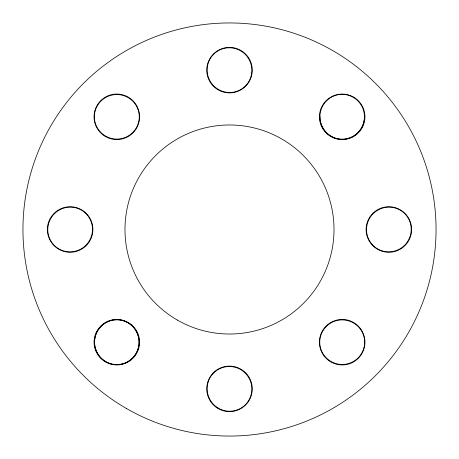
<?xml version="1.0" encoding="UTF-8"?>
<svg xmlns="http://www.w3.org/2000/svg" width="459" height="459" viewBox="0 0 459 459"><rect width="100%" height="100%" fill="white"/><g stroke="black" fill="none" stroke-linecap="round" stroke-linejoin="round"><path stroke-width="0.69" d="M319.912 116.816A22.508 22.279 -90 0 1 342.184 94.365A22.508 22.279 -90 0 1 364.463 116.816A22.508 22.279 90 0 1 342.184 139.261A22.508 22.279 90 0 1 319.912 116.816A22.508 22.279 -90 0 0 342.184 139.261A22.508 22.279 -90 0 0 364.463 116.816M126.225 408.378A206.55 206.55 0 0 0 436.05 229.5A206.55 206.55 0 0 0 126.225 50.622A206.55 206.55 0 0 0 126.225 408.378M177.243 320.015A104.514 104.514 0 0 0 334.014 229.5A104.514 104.514 0 0 0 177.243 138.985A104.514 104.514 0 0 0 177.243 320.015M376.638 248.709A22.766 22.766 0 0 0 411.608 230.481A22.766 22.766 0 0 0 378.342 209.31A22.766 22.766 0 0 0 376.638 248.709M330.572 361.767A22.766 22.766 0 0 0 364.951 342.454A22.766 22.766 0 0 0 331.037 322.338A22.766 22.766 0 0 0 330.572 361.767M217.279 408.068A22.766 22.766 0 0 0 252.243 389.846A22.766 22.766 0 0 0 218.977 368.675A22.766 22.766 0 0 0 217.279 408.068M105.203 361.767A22.766 22.766 0 0 0 139.576 342.454A22.766 22.766 0 0 0 105.662 322.338A22.766 22.766 0 0 0 105.203 361.767M57.914 248.709A22.766 22.766 0 0 0 92.884 230.481A22.766 22.766 0 0 0 59.613 209.31A22.766 22.766 0 0 0 57.914 248.709M105.203 136.398A22.766 22.766 0 0 0 139.576 117.079A22.766 22.766 0 0 0 105.662 96.964A22.766 22.766 0 0 0 105.203 136.398M217.279 89.344A22.766 22.766 0 0 0 252.243 71.116A22.766 22.766 0 0 0 218.977 49.951A22.766 22.766 0 0 0 217.279 89.344M330.572 136.398A22.766 22.766 0 0 0 364.951 117.079A22.766 22.766 0 0 0 331.037 96.964A22.766 22.766 0 0 0 330.572 136.398M213.63 54.265A22.508 22.279 45 0 0 213.751 85.89A22.508 22.279 45 0 0 245.37 86.011A22.508 22.279 45 0 0 245.249 54.386A22.508 22.279 45 0 0 213.63 54.265M94.365 116.816A22.508 22.279 0 0 0 116.816 139.088A22.508 22.279 0 0 0 139.261 116.816A22.508 22.279 0 0 0 116.816 94.537A22.508 22.279 0 0 0 94.365 116.816M54.265 245.37A22.508 22.279 -45 0 0 85.89 245.249A22.508 22.279 -45 0 0 86.011 213.63A22.508 22.279 -45 0 0 54.386 213.751A22.508 22.279 -45 0 0 54.265 245.37M116.816 364.635A22.508 22.279 -90 0 0 139.088 342.184A22.508 22.279 -90 0 0 116.816 319.739A22.508 22.279 90 0 0 94.537 342.184A22.508 22.279 -90 0 0 116.816 364.635A22.508 22.279 90 0 0 139.088 342.184A22.508 22.279 90 0 0 116.816 319.739A22.508 22.279 -90 0 0 94.537 342.184A22.508 22.279 90 0 0 116.816 364.635M245.37 404.735A22.508 22.279 45 0 0 245.249 373.11A22.508 22.279 45 0 0 213.63 372.989A22.508 22.279 45 0 0 213.751 404.614A22.508 22.279 45 0 0 245.37 404.735M364.635 342.184A22.508 22.279 0 0 0 342.184 319.912A22.508 22.279 0 0 0 319.739 342.184A22.508 22.279 0 0 0 342.184 364.463A22.508 22.279 0 0 0 364.635 342.184M404.735 213.63A22.508 22.279 -45 0 0 373.11 213.751A22.508 22.279 -45 0 0 372.989 245.37A22.508 22.279 -45 0 0 404.614 245.249A22.508 22.279 -45 0 0 404.735 213.63"/></g></svg>
